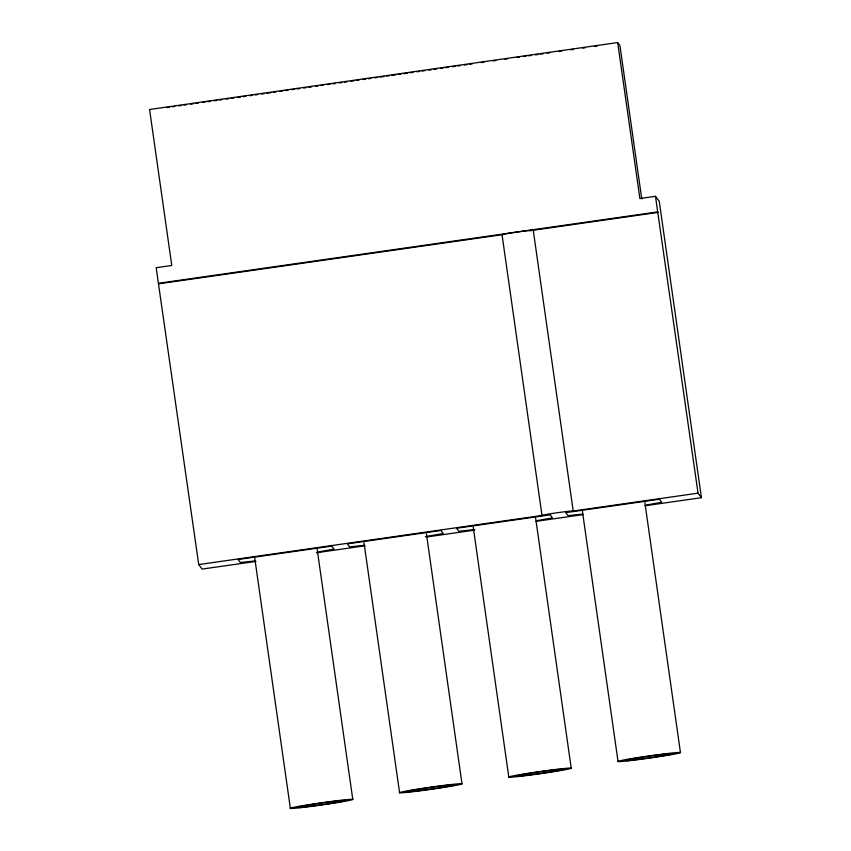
<?xml version="1.0" encoding="UTF-8"?>
<svg xmlns="http://www.w3.org/2000/svg" width="851" height="851" viewBox="0 0 851 851"><rect width="100%" height="100%" fill="white"/><g stroke="black" fill="none" stroke-linecap="round" stroke-linejoin="round"><path stroke-width="1.28" d="M318.763 551.852L333.996 549.118L331.73 546.108L238.11 559.501L240.376 562.511L255.13 560.915M537.215 520.61L552.437 517.876L550.182 514.866L456.561 528.258L458.817 531.269L474.805 529.535M646.441 504.994L661.663 502.26L659.397 499.25L565.777 512.642L568.043 515.653L582.797 514.057M641.76 198.921L619.932 45.56L617.677 42.55L149.574 109.492L171.774 265.469L156.169 267.703L198.73 564.575L202.123 569.085L255.991 561.383M166.87 107.577L169.498 107.194M172.136 106.822L174.763 106.439M178.71 105.875L181.348 105.503M183.976 105.13L186.614 104.747M190.56 104.184L193.188 103.811M195.815 103.428L198.453 103.056M202.4 102.492L205.027 102.12M207.665 101.737L210.293 101.365M214.239 100.801L216.877 100.418M219.505 100.046L222.143 99.673M226.089 99.11L228.717 98.727M231.355 98.354L233.982 97.971M237.929 97.408L240.567 97.035M243.195 96.663L245.822 96.28M249.779 95.716L252.407 95.344M255.034 94.961L257.672 94.589M261.619 94.025L264.246 93.653M266.884 93.27L270.831 92.706M273.458 92.334L276.096 91.951M280.043 91.387L282.67 91.014M285.308 90.632L287.936 90.259M291.882 89.695L294.52 89.323M297.148 88.94L299.775 88.568M303.733 88.004L306.36 87.621M308.987 87.249L311.626 86.876M315.572 86.313L318.2 85.93M320.838 85.557L323.465 85.174M327.412 84.611L330.05 84.238M332.677 83.866L335.315 83.483M339.262 82.919L341.889 82.547M344.517 82.164L347.155 81.792M351.101 81.228L353.729 80.856M356.367 80.473L358.994 80.1M362.941 79.537L365.579 79.154M368.206 78.781L370.845 78.409M374.791 77.835L377.418 77.462M380.057 77.09L384.003 76.526M386.631 76.143L389.269 75.771M391.896 75.388L395.843 74.824M398.481 74.452L401.108 74.08M403.736 73.697L407.682 73.133M410.32 72.761L412.948 72.378M416.894 71.814L419.532 71.441M422.16 71.069L424.798 70.686M428.744 70.122L431.372 69.75M434.01 69.367L436.637 68.995M440.584 68.431L443.222 68.059M445.85 67.676L448.477 67.303M452.434 66.74L455.062 66.357M457.689 65.984L460.327 65.612M464.274 65.038L466.901 64.665M469.539 64.293L472.167 63.91M481.379 62.602L484.017 62.219M493.229 60.9L495.856 60.527M505.068 59.208L507.696 58.836M516.908 57.517L519.546 57.134M523.493 56.57L526.12 56.198M528.758 55.826L531.386 55.443M535.332 54.879L537.97 54.507M540.598 54.124L543.225 53.751M547.182 53.188L549.81 52.815M559.022 51.496L561.649 51.113M570.861 49.805L573.5 49.422M582.712 48.103L585.339 47.73M594.551 46.411L597.179 46.039M644.93 505.771L701.426 497.686L659.248 201.325L655.472 196.304L639.878 198.528L617.677 42.55M158.392 283.298L657.695 211.899L698.033 493.165L701.426 497.686M158.765 283.808L502.037 234.716L542.002 515.483L198.73 564.575M529.343 230.812L658.078 212.399M542.002 515.483A15.765 0.553 -8.1 0 1 557.224 512.749A15.765 0.553 -8.1 0 1 573.202 511.015L698.033 493.165M425.394 536.609L443.222 533.503L440.956 530.492L347.336 543.874L349.601 546.885L364.345 545.289M316.434 552.746L365.047 545.789M426.808 536.96L474.113 530.194M535.864 521.365L583.169 514.6M655.472 196.304L657.695 211.899M644.867 502.526L680.449 752.561M582.446 511.451L618.039 761.485M533.247 230.249L573.202 511.015M535.641 518.142L571.223 768.176M473.23 527.067L508.813 777.101M426.415 533.758L461.997 783.792M364.005 542.683L399.587 792.728M317.189 549.384L352.782 799.419M254.779 558.309L290.361 808.344M502.664 234.77A15.765 0.553 -8.1 0 1 517.27 231.983A15.765 0.553 -8.1 0 1 532.811 230.461M627.708 760.89A31.53 1.096 -8.1 0 0 679.577 752.975A31.53 1.096 -8.1 0 0 640.441 757.209A31.53 1.096 -8.1 0 0 627.708 760.89M305.424 806.78A23.647 0.83 -8.1 0 0 344.325 800.844A23.647 0.83 -8.1 0 0 314.966 804.014A23.647 0.83 -8.1 0 0 305.424 806.78M518.482 776.506A31.53 1.096 -8.1 0 0 570.361 768.591A31.53 1.096 -8.1 0 0 531.215 772.825A31.53 1.096 -8.1 0 0 518.482 776.506M300.041 807.748A31.53 1.096 -8.1 0 0 351.91 799.834A31.53 1.096 -8.1 0 0 312.764 804.067A31.53 1.096 -8.1 0 0 300.041 807.748M409.267 792.121A31.53 1.096 -8.1 0 0 461.136 784.207A31.53 1.096 -8.1 0 0 421.99 788.441A31.53 1.096 -8.1 0 0 409.267 792.121M633.091 759.922A23.647 0.83 -8.1 0 0 671.992 753.986A23.647 0.83 -8.1 0 0 642.643 757.156A23.647 0.83 -8.1 0 0 633.091 759.922M523.865 775.538A23.647 0.83 -8.1 0 0 562.777 769.602A23.647 0.83 -8.1 0 0 533.417 772.782A23.647 0.83 -8.1 0 0 523.865 775.538M414.65 791.164A23.647 0.83 -8.1 0 0 453.551 785.218A23.647 0.83 -8.1 0 0 424.192 788.398A23.647 0.83 -8.1 0 0 414.65 791.164"/></g></svg>
